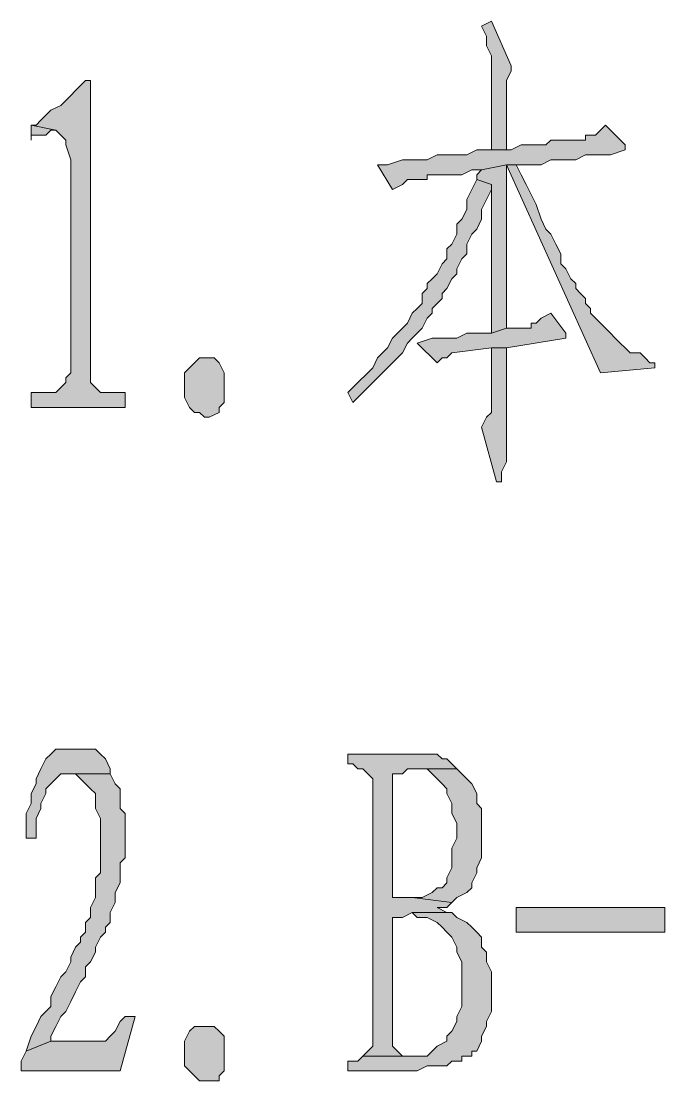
# Model space of a CAD drawing. Header units: millimetres. Extents: x 24 to 410, y 10 to 282.
# Drawn here: x 267.55 to 273.05, y 56.39 to 65.45 of the extents above; entities that cross this region are included whole.
import ezdxf

# ---------------------------------------------------------------- set-up
doc = ezdxf.new("R2010")
doc.units = ezdxf.units.MM

msp = doc.modelspace()

# ---------------------------------------------------------------- hatches: boundary and pattern name
h = msp.add_hatch(color=7)
h.dxf.hatch_style = 2
h.paths.add_polyline_path([(271.568333, 65.447333), (271.483667, 65.405), (271.526, 65.320333), (271.526, 65.235667), (271.568333, 65.151), (271.568333, 64.346667), (271.695333, 64.346667), (271.695333, 64.77), (271.695333, 64.812333), (271.695333, 64.939333), (271.737667, 65.024), (271.737667, 65.066333)])
h = msp.add_hatch(color=7)
h.dxf.hatch_style = 2
h.paths.add_polyline_path([(268.139333, 64.939333), (268.097, 64.939333), (268.054667, 64.897), (268.012333, 64.854667), (267.97, 64.812333), (267.927667, 64.77), (267.885333, 64.727667), (267.800667, 64.685333), (267.758333, 64.643), (267.716, 64.600667), (267.673667, 64.558333), (267.631333, 64.558333), (267.843, 64.516), (267.885333, 64.473667), (267.927667, 64.431333), (267.927667, 64.389), (267.97, 64.262), (267.97, 62.441667), (267.927667, 62.399333), (267.927667, 62.357), (267.885333, 62.314667), (267.843, 62.272333), (267.631333, 62.272333), (267.631333, 62.145333), (268.435667, 62.145333), (268.435667, 62.272333), (268.224, 62.272333), (268.181667, 62.314667), (268.139333, 62.357)])
h = msp.add_hatch(color=7)
h.dxf.hatch_style = 2
h.paths.add_polyline_path([(267.631333, 64.558333), (267.631333, 64.431333), (267.631333, 64.473667), (267.758333, 64.473667), (267.800667, 64.516), (267.843, 64.516)])
h = msp.add_hatch(color=7)
h.dxf.hatch_style = 2
h.paths.add_polyline_path([(272.542, 64.558333), (272.499667, 64.516), (272.457333, 64.473667), (272.372667, 64.473667), (272.372667, 64.431333), (272.076333, 64.431333), (272.034, 64.389), (271.822333, 64.389), (271.737667, 64.346667), (271.526, 64.346667), (271.441333, 64.346667), (271.356667, 64.304333), (271.102667, 64.304333), (271.018, 64.262), (270.806333, 64.262), (270.679333, 64.219667), (270.594667, 64.219667), (270.721667, 64.008), (270.806333, 64.050333), (270.848667, 64.092667), (271.018, 64.092667), (271.018, 64.135), (271.314333, 64.135), (271.399, 64.177333), (271.483667, 64.177333), (271.695333, 64.219667), (271.991667, 64.219667), (272.076333, 64.262), (272.288, 64.262), (272.372667, 64.304333), (272.584333, 64.304333), (272.711333, 64.346667), (272.711333, 64.389)])
h = msp.add_hatch(color=7)
h.dxf.hatch_style = 2
h.paths.add_polyline_path([(271.695333, 64.219667), (271.483667, 64.177333), (271.441333, 64.135), (271.441333, 64.092667), (271.568333, 64.050333), (271.568333, 62.780333), (271.695333, 62.822667), (271.695333, 64.008), (271.695333, 64.135)])
h = msp.add_hatch(color=7)
h.dxf.hatch_style = 2
h.paths.add_polyline_path([(271.78, 64.219667), (271.695333, 64.219667), (272.499667, 62.441667), (272.965333, 62.484), (272.965333, 62.526333), (272.923, 62.526333), (272.880667, 62.568667), (272.838333, 62.611), (272.753667, 62.611), (272.711333, 62.653333), (272.669, 62.695667), (272.626667, 62.738), (272.584333, 62.780333), (272.542, 62.822667), (272.499667, 62.865), (272.457333, 62.907333), (272.415, 62.949667), (272.415, 62.992), (272.372667, 63.034333), (272.372667, 63.076667), (272.330333, 63.119), (272.288, 63.161333), (272.288, 63.203667), (272.245667, 63.246), (272.203333, 63.330667), (272.161, 63.373), (272.161, 63.457667), (272.118667, 63.542333), (272.076333, 63.627), (272.034, 63.669333), (271.991667, 63.754), (271.949333, 63.881), (271.907, 63.965667), (271.864667, 64.050333), (271.822333, 64.135)])
h = msp.add_hatch(color=7)
h.dxf.hatch_style = 2
h.paths.add_polyline_path([(271.441333, 64.092667), (271.399, 64.008), (271.356667, 63.923333), (271.356667, 63.838667), (271.314333, 63.754), (271.272, 63.711667), (271.272, 63.627), (271.229667, 63.542333), (271.187333, 63.5), (271.187333, 63.415333), (271.145, 63.373), (271.102667, 63.288333), (271.060333, 63.246), (271.018, 63.203667), (271.018, 63.161333), (270.975667, 63.119), (270.975667, 63.034333), (270.933333, 62.992), (270.891, 62.949667), (270.848667, 62.865), (270.806333, 62.822667), (270.764, 62.780333), (270.721667, 62.738), (270.679333, 62.653333), (270.637, 62.611), (270.594667, 62.568667), (270.552333, 62.484), (270.51, 62.441667), (270.425333, 62.357), (270.383, 62.314667), (270.340667, 62.272333), (270.383, 62.187667), (270.425333, 62.23), (270.51, 62.314667), (270.552333, 62.357), (270.594667, 62.399333), (270.679333, 62.484), (270.721667, 62.526333), (270.764, 62.568667), (270.806333, 62.611), (270.848667, 62.695667), (270.891, 62.738), (270.933333, 62.780333), (270.975667, 62.822667), (271.018, 62.907333), (271.060333, 62.949667), (271.060333, 62.992), (271.102667, 63.034333), (271.145, 63.076667), (271.145, 63.119), (271.187333, 63.161333), (271.229667, 63.246), (271.272, 63.288333), (271.272, 63.330667), (271.314333, 63.415333), (271.356667, 63.457667), (271.356667, 63.542333), (271.399, 63.627), (271.441333, 63.669333), (271.483667, 63.754), (271.483667, 63.838667), (271.526, 63.923333), (271.568333, 64.008), (271.568333, 64.050333)])
h = msp.add_hatch(color=7)
h.dxf.hatch_style = 2
h.paths.add_polyline_path([(272.076333, 62.949667), (271.991667, 62.907333), (271.949333, 62.865), (271.907, 62.865), (271.907, 62.822667), (271.695333, 62.822667), (271.568333, 62.780333), (271.356667, 62.780333), (271.272, 62.738), (271.060333, 62.738), (270.933333, 62.695667), (271.102667, 62.526333), (271.145, 62.568667), (271.187333, 62.568667), (271.229667, 62.611), (271.568333, 62.653333), (271.695333, 62.653333), (272.203333, 62.738), (272.203333, 62.780333)])
h = msp.add_hatch(color=7)
h.dxf.hatch_style = 2
h.paths.add_polyline_path([(271.695333, 62.653333), (271.568333, 62.653333), (271.568333, 62.568667), (271.568333, 62.103), (271.526, 62.060667), (271.483667, 61.976), (271.610667, 61.510333), (271.653, 61.510333), (271.653, 61.595), (271.695333, 61.679667), (271.695333, 61.933667), (271.695333, 61.976)])
h = msp.add_hatch(color=7)
h.dxf.hatch_style = 2
h.paths.add_polyline_path([(269.24, 62.103), (269.155333, 62.060667), (269.113, 62.060667), (269.070667, 62.103), (269.028333, 62.103), (268.986, 62.145333), (268.943667, 62.23), (268.943667, 62.441667), (268.986, 62.484), (269.028333, 62.526333), (269.070667, 62.568667), (269.197667, 62.568667), (269.24, 62.526333), (269.282333, 62.441667), (269.282333, 62.187667), (269.24, 62.145333)])
h = msp.add_hatch(color=7)
h.dxf.hatch_style = 2
h.paths.add_polyline_path([(268.012333, 59.224333), (267.843, 59.224333), (267.800667, 59.182), (267.758333, 59.139667), (267.716, 59.055), (267.673667, 58.970333), (267.673667, 58.928), (267.631333, 58.843333), (267.631333, 58.758667), (267.589, 58.674), (267.589, 58.462333), (267.673667, 58.462333), (267.673667, 58.631667), (267.716, 58.716333), (267.716, 58.758667), (267.758333, 58.843333), (267.758333, 58.885667), (267.800667, 58.928), (267.843, 58.970333), (267.885333, 59.012667), (267.97, 59.012667), (268.308667, 59.012667), (268.308667, 59.055), (268.266333, 59.139667), (268.224, 59.182), (268.181667, 59.224333)])
h = msp.add_hatch(color=7)
h.dxf.hatch_style = 2
h.paths.add_polyline_path([(270.891, 59.182), (270.340667, 59.182), (270.340667, 59.097333), (270.383, 59.097333), (270.425333, 59.055), (270.467667, 59.055), (270.51, 59.012667), (270.552333, 58.970333), (270.552333, 56.684333), (270.51, 56.642), (270.467667, 56.599667), (270.806333, 56.599667), (270.764, 56.642), (270.721667, 56.684333), (270.721667, 57.785), (270.764, 57.785), (270.806333, 57.785), (270.891, 57.827333), (271.229667, 57.827333), (271.187333, 57.827333), (271.102667, 57.869667), (271.187333, 57.869667), (271.229667, 57.912), (270.891, 57.954333), (270.721667, 57.954333), (270.721667, 57.996667), (270.721667, 59.012667), (270.806333, 59.012667), (270.848667, 59.055), (271.272, 59.055), (271.229667, 59.097333), (271.187333, 59.139667), (271.145, 59.139667), (271.102667, 59.182)])
h = msp.add_hatch(color=7)
h.dxf.hatch_style = 2
h.paths.add_polyline_path([(268.308667, 59.012667), (267.97, 59.012667), (268.012333, 59.012667), (268.054667, 58.970333), (268.097, 58.928), (268.139333, 58.885667), (268.181667, 58.843333), (268.181667, 58.716333), (268.224, 58.631667), (268.224, 58.166), (268.181667, 58.123667), (268.181667, 57.954333), (268.139333, 57.869667), (268.139333, 57.785), (268.097, 57.742667), (268.097, 57.658), (268.054667, 57.615667), (268.054667, 57.573333), (268.012333, 57.531), (267.97, 57.446333), (267.97, 57.404), (267.927667, 57.319333), (267.885333, 57.277), (267.843, 57.192333), (267.800667, 57.107667), (267.800667, 57.023), (267.716, 56.938333), (267.673667, 56.853667), (267.631333, 56.769), (267.589, 56.642), (267.800667, 56.726667), (267.800667, 56.769), (267.843, 56.853667), (267.885333, 56.938333), (267.927667, 56.980667), (267.97, 57.065333), (268.012333, 57.15), (268.054667, 57.234667), (268.097, 57.277), (268.097, 57.361667), (268.139333, 57.404), (268.181667, 57.488667), (268.181667, 57.531), (268.224, 57.615667), (268.266333, 57.658), (268.266333, 57.700333), (268.308667, 57.742667), (268.308667, 57.827333), (268.351, 57.912), (268.351, 57.996667), (268.393333, 58.081333), (268.393333, 58.250667), (268.435667, 58.293), (268.435667, 58.674), (268.393333, 58.716333), (268.393333, 58.885667), (268.351, 58.928)])
h = msp.add_hatch(color=7)
h.dxf.hatch_style = 2
h.paths.add_polyline_path([(271.272, 59.055), (270.933333, 59.055), (271.018, 59.055), (271.060333, 59.012667), (271.102667, 58.970333), (271.145, 58.928), (271.187333, 58.885667), (271.187333, 58.843333), (271.229667, 58.758667), (271.229667, 58.674), (271.272, 58.589333), (271.272, 58.462333), (271.229667, 58.377667), (271.229667, 58.208333), (271.187333, 58.123667), (271.187333, 58.081333), (271.145, 58.039), (271.102667, 58.039), (271.060333, 57.996667), (270.975667, 57.954333), (270.891, 57.954333), (271.229667, 57.912), (271.272, 57.954333), (271.356667, 57.996667), (271.399, 58.039), (271.399, 58.081333), (271.441333, 58.166), (271.441333, 58.208333), (271.483667, 58.293), (271.483667, 58.716333), (271.441333, 58.758667), (271.441333, 58.843333), (271.399, 58.928), (271.356667, 58.970333), (271.314333, 59.012667)])
h = msp.add_hatch(color=7)
h.dxf.hatch_style = 2
h.paths.add_polyline_path([(271.229667, 57.827333), (270.891, 57.827333), (270.933333, 57.785), (271.018, 57.785), (271.102667, 57.742667), (271.145, 57.700333), (271.187333, 57.658), (271.229667, 57.615667), (271.272, 57.531), (271.272, 57.488667), (271.314333, 57.404), (271.314333, 57.023), (271.272, 56.938333), (271.272, 56.896), (271.229667, 56.811333), (271.187333, 56.769), (271.187333, 56.726667), (271.102667, 56.684333), (271.060333, 56.642), (271.018, 56.599667), (270.975667, 56.599667), (270.467667, 56.599667), (270.425333, 56.557333), (270.340667, 56.557333), (270.340667, 56.472667), (270.933333, 56.472667), (271.018, 56.515), (271.187333, 56.515), (271.229667, 56.557333), (271.314333, 56.557333), (271.314333, 56.599667), (271.399, 56.599667), (271.399, 56.642), (271.441333, 56.642), (271.483667, 56.726667), (271.483667, 56.769), (271.526, 56.853667), (271.526, 56.896), (271.568333, 56.980667), (271.568333, 57.319333), (271.526, 57.404), (271.526, 57.488667), (271.483667, 57.531), (271.483667, 57.615667), (271.441333, 57.658), (271.399, 57.700333), (271.356667, 57.742667), (271.272, 57.785)])
h = msp.add_hatch(color=7)
h.dxf.hatch_style = 2
h.paths.add_polyline_path([(271.78, 57.869667), (273.05, 57.869667), (273.05, 57.658), (271.78, 57.658)])
h = msp.add_hatch(color=7)
h.dxf.hatch_style = 2
h.paths.add_polyline_path([(268.520333, 56.938333), (268.435667, 56.938333), (268.393333, 56.896), (268.351, 56.811333), (268.308667, 56.769), (268.266333, 56.726667), (267.800667, 56.726667), (267.589, 56.642), (267.546667, 56.557333), (267.546667, 56.472667), (268.393333, 56.472667)])
h = msp.add_hatch(color=7)
h.dxf.hatch_style = 2
h.paths.add_polyline_path([(269.24, 56.388), (269.070667, 56.388), (269.028333, 56.430333), (268.986, 56.472667), (268.943667, 56.515), (268.943667, 56.726667), (268.986, 56.811333), (269.028333, 56.853667), (269.197667, 56.853667), (269.24, 56.811333), (269.282333, 56.769), (269.282333, 56.472667), (269.24, 56.430333)])

# ---------------------------------------------------------------- linework, layer by layer
at = {"color": 7, "lineweight": 0}
for points in [[(271.568333, 65.447333), (271.483667, 65.405), (271.526, 65.320333), (271.526, 65.235667), (271.568333, 65.151), (271.568333, 64.346667), (271.695333, 64.346667), (271.695333, 64.77), (271.695333, 64.812333), (271.695333, 64.939333), (271.737667, 65.024), (271.737667, 65.066333)], [(268.139333, 64.939333), (268.097, 64.939333), (268.054667, 64.897), (268.012333, 64.854667), (267.97, 64.812333), (267.927667, 64.77), (267.885333, 64.727667), (267.800667, 64.685333), (267.758333, 64.643), (267.716, 64.600667), (267.673667, 64.558333), (267.631333, 64.558333), (267.843, 64.516), (267.885333, 64.473667), (267.927667, 64.431333), (267.927667, 64.389), (267.97, 64.262), (267.97, 62.441667), (267.927667, 62.399333), (267.927667, 62.357), (267.885333, 62.314667), (267.843, 62.272333), (267.631333, 62.272333), (267.631333, 62.145333), (268.435667, 62.145333), (268.435667, 62.272333), (268.224, 62.272333), (268.181667, 62.314667), (268.139333, 62.357)], [(267.631333, 64.558333), (267.631333, 64.431333), (267.631333, 64.473667), (267.758333, 64.473667), (267.800667, 64.516), (267.843, 64.516)], [(272.542, 64.558333), (272.499667, 64.516), (272.457333, 64.473667), (272.372667, 64.473667), (272.372667, 64.431333), (272.076333, 64.431333), (272.034, 64.389), (271.822333, 64.389), (271.737667, 64.346667), (271.526, 64.346667), (271.441333, 64.346667), (271.356667, 64.304333), (271.102667, 64.304333), (271.018, 64.262), (270.806333, 64.262), (270.679333, 64.219667), (270.594667, 64.219667), (270.721667, 64.008), (270.806333, 64.050333), (270.848667, 64.092667), (271.018, 64.092667), (271.018, 64.135), (271.314333, 64.135), (271.399, 64.177333), (271.483667, 64.177333), (271.695333, 64.219667), (271.991667, 64.219667), (272.076333, 64.262), (272.288, 64.262), (272.372667, 64.304333), (272.584333, 64.304333), (272.711333, 64.346667), (272.711333, 64.389)], [(271.695333, 64.219667), (271.483667, 64.177333), (271.441333, 64.135), (271.441333, 64.092667), (271.568333, 64.050333), (271.568333, 62.780333), (271.695333, 62.822667), (271.695333, 64.008), (271.695333, 64.135)], [(271.78, 64.219667), (271.695333, 64.219667), (272.499667, 62.441667), (272.965333, 62.484), (272.965333, 62.526333), (272.923, 62.526333), (272.880667, 62.568667), (272.838333, 62.611), (272.753667, 62.611), (272.711333, 62.653333), (272.669, 62.695667), (272.626667, 62.738), (272.584333, 62.780333), (272.542, 62.822667), (272.499667, 62.865), (272.457333, 62.907333), (272.415, 62.949667), (272.415, 62.992), (272.372667, 63.034333), (272.372667, 63.076667), (272.330333, 63.119), (272.288, 63.161333), (272.288, 63.203667), (272.245667, 63.246), (272.203333, 63.330667), (272.161, 63.373), (272.161, 63.457667), (272.118667, 63.542333), (272.076333, 63.627), (272.034, 63.669333), (271.991667, 63.754), (271.949333, 63.881), (271.907, 63.965667), (271.864667, 64.050333), (271.822333, 64.135)], [(271.441333, 64.092667), (271.399, 64.008), (271.356667, 63.923333), (271.356667, 63.838667), (271.314333, 63.754), (271.272, 63.711667), (271.272, 63.627), (271.229667, 63.542333), (271.187333, 63.5), (271.187333, 63.415333), (271.145, 63.373), (271.102667, 63.288333), (271.060333, 63.246), (271.018, 63.203667), (271.018, 63.161333), (270.975667, 63.119), (270.975667, 63.034333), (270.933333, 62.992), (270.891, 62.949667), (270.848667, 62.865), (270.806333, 62.822667), (270.764, 62.780333), (270.721667, 62.738), (270.679333, 62.653333), (270.637, 62.611), (270.594667, 62.568667), (270.552333, 62.484), (270.51, 62.441667), (270.425333, 62.357), (270.383, 62.314667), (270.340667, 62.272333), (270.383, 62.187667), (270.425333, 62.23), (270.51, 62.314667), (270.552333, 62.357), (270.594667, 62.399333), (270.679333, 62.484), (270.721667, 62.526333), (270.764, 62.568667), (270.806333, 62.611), (270.848667, 62.695667), (270.891, 62.738), (270.933333, 62.780333), (270.975667, 62.822667), (271.018, 62.907333), (271.060333, 62.949667), (271.060333, 62.992), (271.102667, 63.034333), (271.145, 63.076667), (271.145, 63.119), (271.187333, 63.161333), (271.229667, 63.246), (271.272, 63.288333), (271.272, 63.330667), (271.314333, 63.415333), (271.356667, 63.457667), (271.356667, 63.542333), (271.399, 63.627), (271.441333, 63.669333), (271.483667, 63.754), (271.483667, 63.838667), (271.526, 63.923333), (271.568333, 64.008), (271.568333, 64.050333)], [(272.076333, 62.949667), (271.991667, 62.907333), (271.949333, 62.865), (271.907, 62.865), (271.907, 62.822667), (271.695333, 62.822667), (271.568333, 62.780333), (271.356667, 62.780333), (271.272, 62.738), (271.060333, 62.738), (270.933333, 62.695667), (271.102667, 62.526333), (271.145, 62.568667), (271.187333, 62.568667), (271.229667, 62.611), (271.568333, 62.653333), (271.695333, 62.653333), (272.203333, 62.738), (272.203333, 62.780333)], [(271.695333, 62.653333), (271.568333, 62.653333), (271.568333, 62.568667), (271.568333, 62.103), (271.526, 62.060667), (271.483667, 61.976), (271.610667, 61.510333), (271.653, 61.510333), (271.653, 61.595), (271.695333, 61.679667), (271.695333, 61.933667), (271.695333, 61.976)], [(269.24, 62.103), (269.155333, 62.060667), (269.113, 62.060667), (269.070667, 62.103), (269.028333, 62.103), (268.986, 62.145333), (268.943667, 62.23), (268.943667, 62.441667), (268.986, 62.484), (269.028333, 62.526333), (269.070667, 62.568667), (269.197667, 62.568667), (269.24, 62.526333), (269.282333, 62.441667), (269.282333, 62.187667), (269.24, 62.145333)], [(268.012333, 59.224333), (267.843, 59.224333), (267.800667, 59.182), (267.758333, 59.139667), (267.716, 59.055), (267.673667, 58.970333), (267.673667, 58.928), (267.631333, 58.843333), (267.631333, 58.758667), (267.589, 58.674), (267.589, 58.462333), (267.673667, 58.462333), (267.673667, 58.631667), (267.716, 58.716333), (267.716, 58.758667), (267.758333, 58.843333), (267.758333, 58.885667), (267.800667, 58.928), (267.843, 58.970333), (267.885333, 59.012667), (267.97, 59.012667), (268.308667, 59.012667), (268.308667, 59.055), (268.266333, 59.139667), (268.224, 59.182), (268.181667, 59.224333)], [(270.891, 59.182), (270.340667, 59.182), (270.340667, 59.097333), (270.383, 59.097333), (270.425333, 59.055), (270.467667, 59.055), (270.51, 59.012667), (270.552333, 58.970333), (270.552333, 56.684333), (270.51, 56.642), (270.467667, 56.599667), (270.806333, 56.599667), (270.764, 56.642), (270.721667, 56.684333), (270.721667, 57.785), (270.764, 57.785), (270.806333, 57.785), (270.891, 57.827333), (271.229667, 57.827333), (271.187333, 57.827333), (271.102667, 57.869667), (271.187333, 57.869667), (271.229667, 57.912), (270.891, 57.954333), (270.721667, 57.954333), (270.721667, 57.996667), (270.721667, 59.012667), (270.806333, 59.012667), (270.848667, 59.055), (271.272, 59.055), (271.229667, 59.097333), (271.187333, 59.139667), (271.145, 59.139667), (271.102667, 59.182)], [(268.308667, 59.012667), (267.97, 59.012667), (268.012333, 59.012667), (268.054667, 58.970333), (268.097, 58.928), (268.139333, 58.885667), (268.181667, 58.843333), (268.181667, 58.716333), (268.224, 58.631667), (268.224, 58.166), (268.181667, 58.123667), (268.181667, 57.954333), (268.139333, 57.869667), (268.139333, 57.785), (268.097, 57.742667), (268.097, 57.658), (268.054667, 57.615667), (268.054667, 57.573333), (268.012333, 57.531), (267.97, 57.446333), (267.97, 57.404), (267.927667, 57.319333), (267.885333, 57.277), (267.843, 57.192333), (267.800667, 57.107667), (267.800667, 57.023), (267.716, 56.938333), (267.673667, 56.853667), (267.631333, 56.769), (267.589, 56.642), (267.800667, 56.726667), (267.800667, 56.769), (267.843, 56.853667), (267.885333, 56.938333), (267.927667, 56.980667), (267.97, 57.065333), (268.012333, 57.15), (268.054667, 57.234667), (268.097, 57.277), (268.097, 57.361667), (268.139333, 57.404), (268.181667, 57.488667), (268.181667, 57.531), (268.224, 57.615667), (268.266333, 57.658), (268.266333, 57.700333), (268.308667, 57.742667), (268.308667, 57.827333), (268.351, 57.912), (268.351, 57.996667), (268.393333, 58.081333), (268.393333, 58.250667), (268.435667, 58.293), (268.435667, 58.674), (268.393333, 58.716333), (268.393333, 58.885667), (268.351, 58.928)], [(271.272, 59.055), (270.933333, 59.055), (271.018, 59.055), (271.060333, 59.012667), (271.102667, 58.970333), (271.145, 58.928), (271.187333, 58.885667), (271.187333, 58.843333), (271.229667, 58.758667), (271.229667, 58.674), (271.272, 58.589333), (271.272, 58.462333), (271.229667, 58.377667), (271.229667, 58.208333), (271.187333, 58.123667), (271.187333, 58.081333), (271.145, 58.039), (271.102667, 58.039), (271.060333, 57.996667), (270.975667, 57.954333), (270.891, 57.954333), (271.229667, 57.912), (271.272, 57.954333), (271.356667, 57.996667), (271.399, 58.039), (271.399, 58.081333), (271.441333, 58.166), (271.441333, 58.208333), (271.483667, 58.293), (271.483667, 58.716333), (271.441333, 58.758667), (271.441333, 58.843333), (271.399, 58.928), (271.356667, 58.970333), (271.314333, 59.012667)], [(271.229667, 57.827333), (270.891, 57.827333), (270.933333, 57.785), (271.018, 57.785), (271.102667, 57.742667), (271.145, 57.700333), (271.187333, 57.658), (271.229667, 57.615667), (271.272, 57.531), (271.272, 57.488667), (271.314333, 57.404), (271.314333, 57.023), (271.272, 56.938333), (271.272, 56.896), (271.229667, 56.811333), (271.187333, 56.769), (271.187333, 56.726667), (271.102667, 56.684333), (271.060333, 56.642), (271.018, 56.599667), (270.975667, 56.599667), (270.467667, 56.599667), (270.425333, 56.557333), (270.340667, 56.557333), (270.340667, 56.472667), (270.933333, 56.472667), (271.018, 56.515), (271.187333, 56.515), (271.229667, 56.557333), (271.314333, 56.557333), (271.314333, 56.599667), (271.399, 56.599667), (271.399, 56.642), (271.441333, 56.642), (271.483667, 56.726667), (271.483667, 56.769), (271.526, 56.853667), (271.526, 56.896), (271.568333, 56.980667), (271.568333, 57.319333), (271.526, 57.404), (271.526, 57.488667), (271.483667, 57.531), (271.483667, 57.615667), (271.441333, 57.658), (271.399, 57.700333), (271.356667, 57.742667), (271.272, 57.785)], [(271.78, 57.869667), (273.05, 57.869667), (273.05, 57.658), (271.78, 57.658)], [(268.520333, 56.938333), (268.435667, 56.938333), (268.393333, 56.896), (268.351, 56.811333), (268.308667, 56.769), (268.266333, 56.726667), (267.800667, 56.726667), (267.589, 56.642), (267.546667, 56.557333), (267.546667, 56.472667), (268.393333, 56.472667)], [(269.24, 56.388), (269.070667, 56.388), (269.028333, 56.430333), (268.986, 56.472667), (268.943667, 56.515), (268.943667, 56.726667), (268.986, 56.811333), (269.028333, 56.853667), (269.197667, 56.853667), (269.24, 56.811333), (269.282333, 56.769), (269.282333, 56.472667), (269.24, 56.430333)]]:
    msp.add_lwpolyline(points, close=True, dxfattribs=at)

doc.saveas('drawing.dxf')
